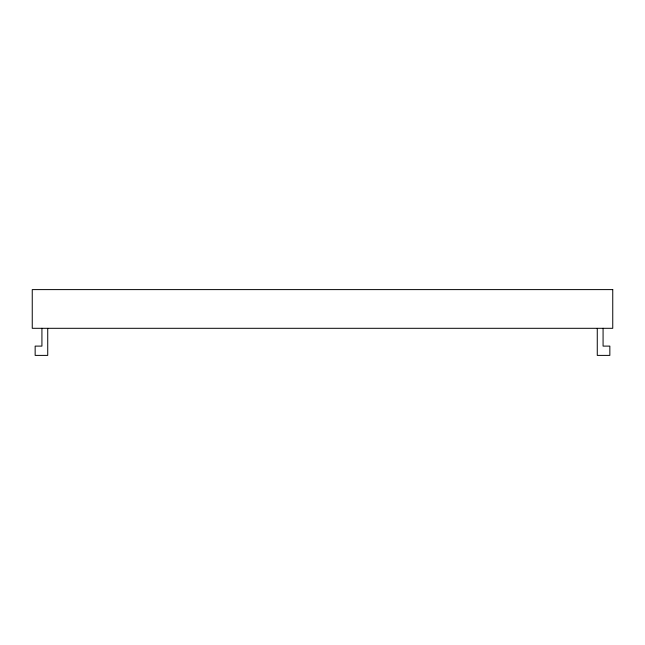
<?xml version="1.0" encoding="UTF-8"?>
<svg xmlns="http://www.w3.org/2000/svg" width="645" height="645" viewBox="0 0 645 645"><rect width="100%" height="100%" fill="white"/><g stroke="black" fill="none" stroke-linecap="round" stroke-linejoin="round"><path stroke-width="0.97" d="M603.075 328.305L603.075 346.107L609.847 346.107L609.847 355.395L597.27 355.395L597.27 328.402M47.73 328.402L47.73 355.395L35.153 355.395L35.153 346.107L41.925 346.107L41.925 328.305M612.75 289.605L32.25 289.605L32.25 328.305L612.75 328.305L612.75 289.605"/></g></svg>
